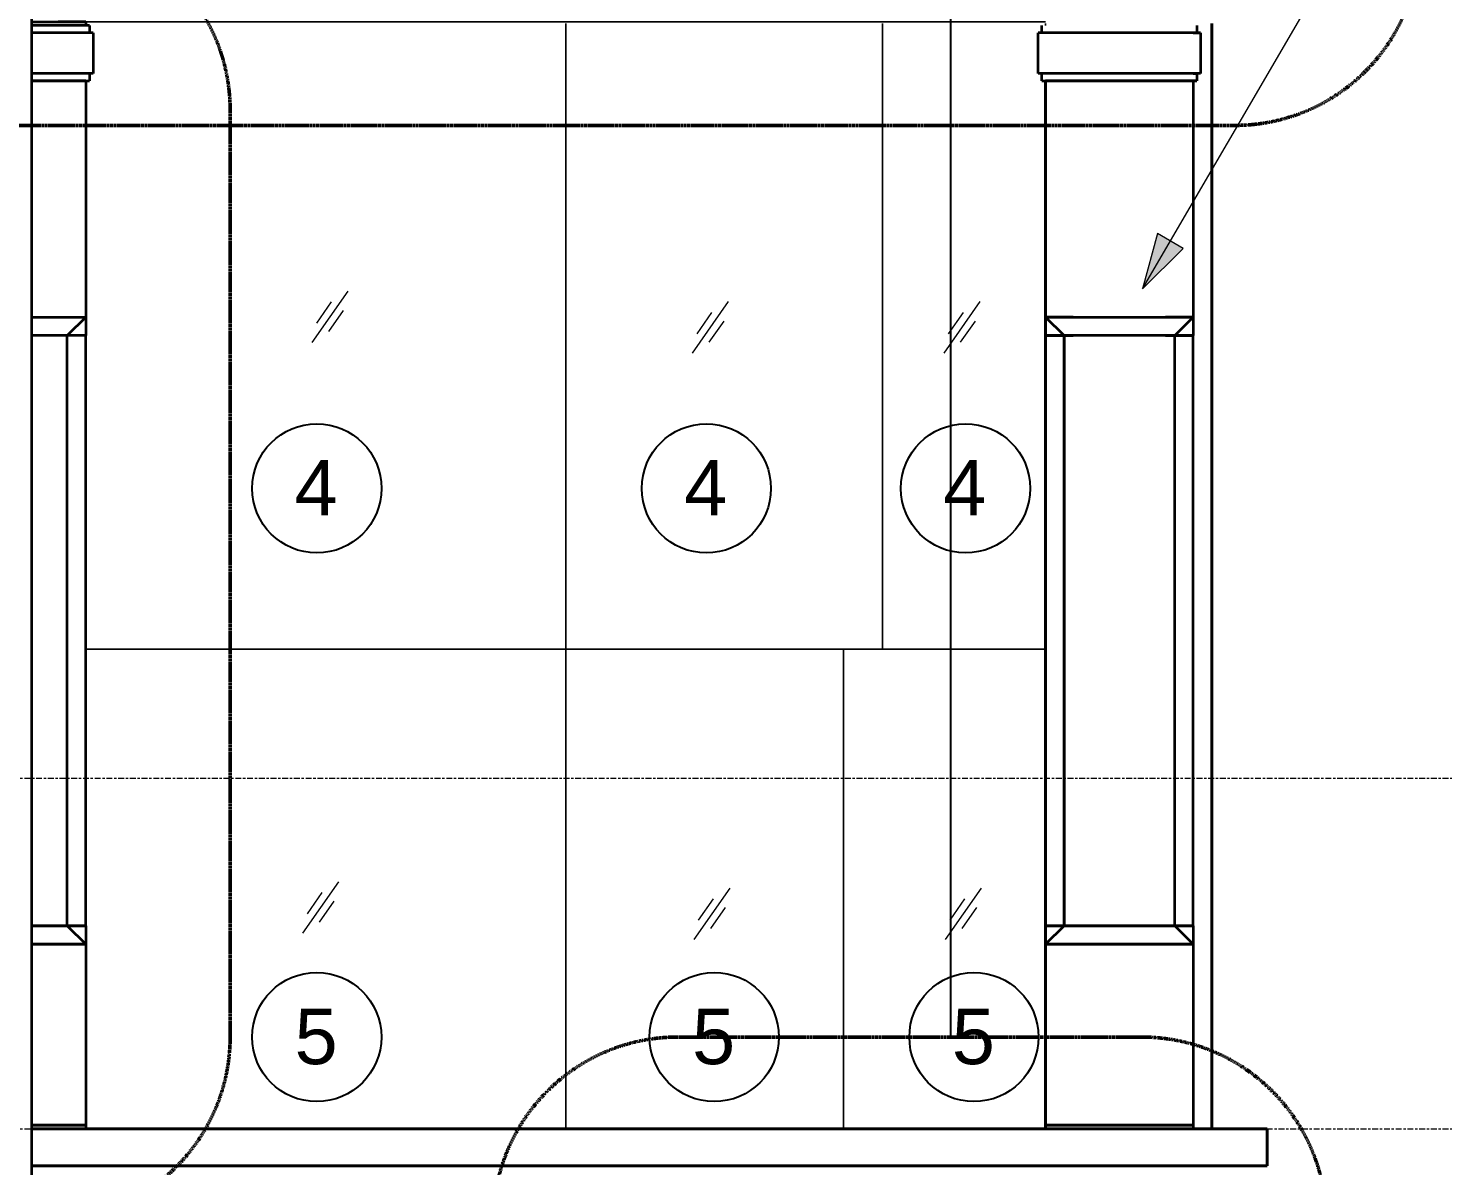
# Model space of a CAD drawing. Header units: millimetres. Extents: x 652554 to 1678317, y -308114 to 170803.
# Drawn here: x 750913 to 754745, y -98481 to -95399 of the extents above; entities that cross this region are included whole.
import ezdxf

# ---------------------------------------------------------------- set-up
doc = ezdxf.new("R2010")
doc.units = ezdxf.units.MM
doc.linetypes.add('Centre', pattern=[31.75, 6.35, -4.7625, 15.875, -4.7625])
doc.linetypes.add('DPA_Hidden 50', pattern=[3, 2, -1])
for name, color, linetype, lineweight in [('A-ANNO-IDEN', 7, 'Continuous', 25), ('A-ANNO-NOTE', 7, 'Continuous', 35), ('A-COLS-E', 7, 'Continuous', 35), ('A-DETL', 7, 'Continuous', 70), ('A-DETL-GENF', 7, 'Continuous', 35), ('A-FLOR-E', 7, 'Continuous', 35), ('A-FLOR-LEVL', 7, 'Continuous', 9), ('A-GENM', 7, 'Continuous', 9), ('A-GLAZ-CURT', 7, 'Continuous', 9), ('E-LITE-EQPM', 7, 'Continuous', 35), ('G-ANNO-TEXT', 7, 'Continuous', 9), ('I-WALL-E', 7, 'Continuous', 35), ('S-BEAM', 7, 'Continuous', 35), ('S-COLS-E', 7, 'Continuous', 35), ('WALL-E', 7, 'Continuous', 35)]:
    doc.layers.add(name, color=color, linetype=linetype, lineweight=lineweight)
doc.styles.add('Arial_2', font='arial.ttf', dxfattribs={"height": 3})

# ---------------------------------------------------------------- blocks, each defined once
blk = doc.blocks.new('PPL-C-AECM-1-PP19-SE-M3-0001_rvt-1-2241-01 ENTRANCE 2 ENLARGED ELEVATION 1')
at = {"layer": 'S-BEAM', "color": 7}
blk.add_line((-625797.4, 102450), (-625297.4, 102450), dxfattribs=at)
at = {"layer": 'S-COLS-E', "color": 7}
for p, q in [((-625397.4, 105545), (-625397.4, 102550)), ((-628593.7, 102450), (-628522.4, 102450)), ((-628522.4, 102450), (-628593.7, 102450)), ((-625797.4, 102450), (-625397.4, 102450)), ((-625397.4, 102450), (-625797.4, 102450)), ((-625797.4, 102450), (-625397.4, 102450)), ((-625397.4, 102450), (-625797.4, 102450)), ((-625797.4, 102450), (-625397.4, 102450)), ((-625397.4, 102450), (-625797.4, 102450)), ((-625797.4, 102450), (-625397.4, 102450)), ((-625397.4, 102450), (-625797.4, 102450)), ((-625797.4, 102450), (-625397.4, 102450)), ((-625397.4, 102450), (-625797.4, 102450)), ((-625797.4, 102450), (-625397.4, 102450)), ((-625397.4, 102450), (-625797.4, 102450)), ((-625772.4, 102450), (-625522.4, 102450)), ((-625522.4, 102450), (-625772.4, 102450)), ((-625547.4, 102450), (-625597.4, 102450))]:
    blk.add_line(p, q, dxfattribs=at)
at = {"layer": 'WALL-E', "color": 7}
for p, q in [((-628593.7, 102450), (-625797.4, 102450)), ((-625297.4, 102450), (-628593.7, 102450)), ((-625297.4, 102450), (-625797.4, 102450)), ((-625597.4, 102450), (-625797.4, 102450)), ((-625597.4, 102450), (-625797.4, 102450)), ((-625797.4, 102450), (-625597.4, 102450)), ((-625597.4, 102450), (-625797.4, 102450)), ((-625797.4, 102450), (-625597.4, 102450)), ((-625597.4, 102450), (-625797.4, 102450)), ((-625597.4, 102450), (-625797.4, 102450)), ((-625597.4, 102450), (-625797.4, 102450)), ((-625597.4, 102450), (-625797.4, 102450)), ((-625597.4, 102450), (-625797.4, 102450)), ((-625597.4, 102450), (-625797.4, 102450))]:
    blk.add_line(p, q, dxfattribs=at)
blk = doc.blocks.new('PPL_Escalator - STANDARD-13273484-2241-01 ENTRANCE 2 ENLARGED ELEVATION 1')
at = {"layer": 'A-GENM', "color": 7}
for p, q in [((-628879.4, 102550), (-628772.4, 102550)), ((-628879.4, 102550), (-628772.4, 102550)), ((-628879.4, 102550), (-628772.4, 102550)), ((-628879.4, 102550), (-628772.4, 102550)), ((-628522.4, 102550), (-627765.4, 102550)), ((-628522.4, 102550), (-627765.4, 102550)), ((-628522.4, 102550), (-627765.4, 102550)), ((-628522.4, 102550), (-627765.4, 102550))]:
    blk.add_line(p, q, dxfattribs=at)
blk = doc.blocks.new('DPA_GM_Tactile Tile Line Base - Decision Tactile-5722077-2241-01 ENTRANCE 2 ENLARGED ELEVATION 1')
at = {"layer": 'A-GENM', "color": 7}
blk.add_line((-625847.4, 102550), (-625847.4, 102552), dxfattribs=at)
blk.add_line((-625847.4, 102550), (-625847.4, 102552), dxfattribs=at)
blk = doc.blocks.new('System Panel - Entrance Glazed 12mm-15293697-2241-01 ENTRANCE 2 ENLARGED ELEVATION 1')
at = {"layer": 'A-GLAZ-CURT', "color": 7}
for p, q in [((-627147.4, 102550), (-627147.4, 103950)), ((-627147.4, 103950), (-627147.4, 102550)), ((-629633.9, 102550), (-628772.4, 102550)), ((-628772.4, 102550), (-629626.9, 102550)), ((-628522.4, 102550), (-627147.4, 102550)), ((-627147.4, 102550), (-628522.4, 102550))]:
    blk.add_line(p, q, dxfattribs=at)
blk = doc.blocks.new('System Panel - Entrance Glazed 12mm-14711632-2241-01 ENTRANCE 2 ENLARGED ELEVATION 1')
at = {"layer": 'A-GLAZ-CURT', "color": 7}
for p, q in [((-627147.4, 103950), (-627147.4, 102550)), ((-627147.4, 102550), (-627147.4, 103950)), ((-626394.6, 102550), (-626394.6, 103850)), ((-626394.6, 103850), (-626394.6, 102550)), ((-627147.4, 102550), (-626394.6, 102550)), ((-626394.6, 102550), (-627147.4, 102550))]:
    blk.add_line(p, q, dxfattribs=at)
blk = doc.blocks.new('System Panel - Entrance Glazed 12mm-14711797-2241-01 ENTRANCE 2 ENLARGED ELEVATION 1')
at = {"layer": 'A-GLAZ-CURT', "color": 7}
for p, q in [((-625847.4, 102550), (-625847.4, 103950)), ((-625847.4, 103950), (-625847.4, 102550)), ((-626394.6, 103850), (-626394.6, 102550)), ((-626394.6, 102550), (-626394.6, 103850)), ((-626394.6, 102550), (-625847.4, 102550)), ((-625847.4, 102550), (-626394.6, 102550))]:
    blk.add_line(p, q, dxfattribs=at)
blk = doc.blocks.new('DPA_Rectangular - 250 x 400 mm-V38-2241-01 ENTRANCE 2 ENLARGED ELEVATION 1')
at = {"layer": 'A-COLS-E', "color": 7}
for p, q in [((-625397.4, 105545), (-625397.4, 102550)), ((-625397.4, 102550), (-625397.4, 105545)), ((-625797.4, 103100), (-625797.4, 104700))]:
    blk.add_line(p, q, dxfattribs=at)
blk = doc.blocks.new('DPA_Rectangular - 250 x 400 mm-V41-2241-01 ENTRANCE 2 ENLARGED ELEVATION 1')
at = {"layer": 'A-COLS-E', "color": 7}
for p, q in [((-625397.4, 105545), (-625397.4, 102550)), ((-625397.4, 102550), (-625397.4, 105545))]:
    blk.add_line(p, q, dxfattribs=at)
blk = doc.blocks.new('DPA_Rectangular Tuscan Column - Rectangular Tuscan Column-11937931-2241-01 ENTRANCE 2 ENLARGED ELEVATION 1')
at = {"layer": 'A-COLS-E', "color": 7}
for p, q in [((-628857.4, 105520), (-628857.4, 105540)), ((-628695.3, 105540), (-628857.4, 105540)), ((-628847.4, 105550), (-628695.3, 105550)), ((-628772.4, 105550), (-628847.4, 105550)), ((-628847.4, 105540), (-628847.4, 105550)), ((-628695.3, 105540), (-628847.4, 105540)), ((-628593.7, 105550), (-628447.4, 105550)), ((-628437.4, 105540), (-628593.7, 105540)), ((-628447.4, 105540), (-628593.7, 105540)), ((-628447.4, 105550), (-628522.4, 105550)), ((-628447.4, 105550), (-628447.4, 105540)), ((-628437.4, 105540), (-628437.4, 105520)), ((-628867.4, 105410), (-628867.4, 105520)), ((-628695.3, 105520), (-628867.4, 105520)), ((-628695.3, 105520), (-628857.4, 105520)), ((-628427.4, 105520), (-628593.7, 105520)), ((-628437.4, 105520), (-628593.7, 105520)), ((-628427.4, 105520), (-628427.4, 105410)), ((-628695.3, 105410), (-628867.4, 105410)), ((-628857.4, 105390), (-628857.4, 105410)), ((-628695.3, 105410), (-628857.4, 105410)), ((-628437.4, 105410), (-628593.7, 105410)), ((-628427.4, 105410), (-628593.7, 105410)), ((-628437.4, 105410), (-628437.4, 105390)), ((-628857.4, 105390), (-628695.3, 105390)), ((-628847.4, 104750), (-628847.4, 105390)), ((-628695.3, 105390), (-628847.4, 105390)), ((-628593.7, 105390), (-628437.4, 105390)), ((-628447.4, 105390), (-628593.7, 105390)), ((-628447.4, 105390), (-628447.4, 104750)), ((-628847.4, 104750), (-628695.3, 104750)), ((-628797.4, 104700), (-628847.4, 104750)), ((-628847.4, 104750), (-628847.4, 104700)), ((-628847.4, 104750), (-628695.3, 104750)), ((-628593.7, 104750), (-628447.4, 104750)), ((-628593.7, 104750), (-628447.4, 104750)), ((-628447.4, 104750), (-628497.4, 104700)), ((-628447.4, 104750), (-628447.4, 104700)), ((-628847.4, 104700), (-628847.4, 103100)), ((-628797.4, 104700), (-628847.4, 104700)), ((-628797.4, 104700), (-628847.4, 104700)), ((-628797.4, 103100), (-628797.4, 104700)), ((-628695.3, 104700), (-628797.4, 104700)), ((-628695.3, 104700), (-628797.4, 104700)), ((-628497.4, 104700), (-628593.7, 104700)), ((-628497.4, 104700), (-628593.7, 104700)), ((-628497.4, 103100), (-628497.4, 104700)), ((-628447.4, 104700), (-628497.4, 104700)), ((-628447.4, 104700), (-628497.4, 104700)), ((-628447.4, 103100), (-628447.4, 104700)), ((-628797.4, 103100), (-628847.4, 103100)), ((-628847.4, 103100), (-628847.4, 103050)), ((-628847.4, 103050), (-628797.4, 103100)), ((-628847.4, 103100), (-628797.4, 103100)), ((-628695.3, 103100), (-628797.4, 103100)), ((-628797.4, 103100), (-628695.3, 103100)), ((-628497.4, 103100), (-628593.7, 103100)), ((-628593.7, 103100), (-628497.4, 103100)), ((-628447.4, 103100), (-628497.4, 103100)), ((-628497.4, 103100), (-628447.4, 103050)), ((-628497.4, 103100), (-628447.4, 103100)), ((-628447.4, 103100), (-628447.4, 103050)), ((-628847.4, 103050), (-628695.3, 103050)), ((-628847.4, 102560), (-628847.4, 103050)), ((-628695.3, 103050), (-628847.4, 103050)), ((-628593.7, 103050), (-628447.4, 103050)), ((-628447.4, 103050), (-628593.7, 103050)), ((-628447.4, 103050), (-628447.4, 102560)), ((-628847.4, 102560), (-628695.3, 102560)), ((-628847.4, 102550), (-628847.4, 102560)), ((-628695.3, 102560), (-628847.4, 102560)), ((-628847.4, 102550), (-628772.4, 102550)), ((-628695.3, 102550), (-628847.4, 102550)), ((-628593.7, 102560), (-628447.4, 102560)), ((-628447.4, 102560), (-628593.7, 102560)), ((-628447.4, 102550), (-628593.7, 102550)), ((-628522.4, 102550), (-628447.4, 102550)), ((-628447.4, 102560), (-628447.4, 102550))]:
    blk.add_line(p, q, dxfattribs=at)
blk = doc.blocks.new('System Panel - Entrance Glazed 12mm-14711633-2241-01 ENTRANCE 2 ENLARGED ELEVATION 1')
at = {"layer": 'A-GLAZ-CURT', "color": 7}
for p, q in [((-628772.4, 105550), (-629731.4, 105550)), ((-629731.4, 105550), (-628772.4, 105550)), ((-629731.4, 105545), (-629731.4, 103850)), ((-627147.4, 105550), (-628522.4, 105550)), ((-628522.4, 105550), (-627147.4, 105550)), ((-627147.4, 103850), (-627147.4, 105545)), ((-627147.4, 105545), (-627147.4, 103850)), ((-629731.4, 103850), (-628847.4, 103850)), ((-628847.4, 103850), (-629731.4, 103850)), ((-628447.4, 103850), (-627147.4, 103850)), ((-627147.4, 103850), (-628447.4, 103850))]:
    blk.add_line(p, q, dxfattribs=at)
blk = doc.blocks.new('System Panel - Entrance Glazed 12mm-14711634-2241-01 ENTRANCE 2 ENLARGED ELEVATION 1')
at = {"layer": 'A-GLAZ-CURT', "color": 7}
for p, q in [((-626289.4, 105550), (-627147.4, 105550)), ((-627147.4, 105550), (-626289.4, 105550)), ((-627147.4, 105545), (-627147.4, 103850)), ((-627147.4, 103850), (-627147.4, 105545)), ((-626289.4, 103850), (-626289.4, 105545)), ((-626289.4, 105545), (-626289.4, 103850)), ((-627147.4, 103850), (-626289.4, 103850)), ((-626289.4, 103850), (-627147.4, 103850))]:
    blk.add_line(p, q, dxfattribs=at)
blk = doc.blocks.new('System Panel - Entrance Glazed 12mm-11975547-2241-01 ENTRANCE 2 ENLARGED ELEVATION 1')
at = {"layer": 'A-GLAZ-CURT', "color": 7}
for p, q in [((-625847.4, 105550), (-626289.4, 105550)), ((-626289.4, 105550), (-625847.4, 105550)), ((-626289.4, 105545), (-626289.4, 103850)), ((-626289.4, 103850), (-626289.4, 105545)), ((-625847.4, 105540), (-625847.4, 105545)), ((-625847.4, 105545), (-625847.4, 105540)), ((-625847.4, 103850), (-625847.4, 105390)), ((-625847.4, 105390), (-625847.4, 103850)), ((-626289.4, 103850), (-625847.4, 103850)), ((-625847.4, 103850), (-626289.4, 103850))]:
    blk.add_line(p, q, dxfattribs=at)
blk = doc.blocks.new('ACM_L14 - LED Street Light Luminaire with Wide Light - PRA4-CB-8-17314108-2241-01 ENTRANCE 2 ENLARGED ELEVATION 1')
at = {"layer": 'E-LITE-EQPM', "color": 7}
blk.add_line((-628593.7, 101320), (-628593.7, 113220), dxfattribs=at)
blk = doc.blocks.new('DPA_AN_Callout - DPA_AN_Callout-15543813-2241-01 ENTRANCE 2 ENLARGED ELEVATION 1')
at = {"layer": 'A-DETL-GENF', "color": 7, "linetype": 'DPA_Hidden 50', "lineweight": 50}
blk.add_line((-625334.7, 105269.3), (-629818.7, 105269.3), dxfattribs=at)
blk.add_arc((-625334.7, 105769.3), 500, 270, 0, dxfattribs=at)
blk = doc.blocks.new('DPA_AN_Callout - DPA_AN_Callout-15542933-2241-01 ENTRANCE 2 ENLARGED ELEVATION 1')
at = {"layer": 'A-DETL-GENF', "color": 7, "linetype": 'DPA_Hidden 50', "lineweight": 50}
blk.add_line((-628056.3, 105310), (-628056.3, 102800), dxfattribs=at)
for centre, start, end in [((-628556.3, 105310), 0, 90), ((-628556.3, 102800), 270, 0)]:
    blk.add_arc(centre, 500, start, end, dxfattribs=at)
blk = doc.blocks.new('DPA_AN_Callout - DPA_AN_Callout-15543106-2241-01 ENTRANCE 2 ENLARGED ELEVATION 1')
at = {"layer": 'A-DETL-GENF', "color": 7, "lineweight": 25}
blk.add_line((-626104.3, 102798.7), (-626104.3, 107531.8), dxfattribs=at)
at = {"layer": 'A-DETL-GENF', "color": 7, "linetype": 'DPA_Hidden 50', "lineweight": 50}
blk.add_line((-626843.4, 102798.7), (-625587.1, 102798.7), dxfattribs=at)
for centre, start, end in [((-626843.4, 102298.7), 90, 180), ((-625587.1, 102298.7), 0, 90)]:
    blk.add_arc(centre, 500, start, end, dxfattribs=at)
blk = doc.blocks.new('DPA_TAG_Multi Tags_Specific - Exterior-18332815-2241-01 ENTRANCE 2 ENLARGED ELEVATION 1')
at = {"layer": 'A-ANNO-IDEN', "color": 7}
blk.add_circle((-633898.2, 114308.8), 175, dxfattribs=at)
blk = doc.blocks.new('DPA_TAG_Multi Tags_Specific _Manual_ - Exterior-18333653-2241-01 ENTRANCE 2 ENLARGED ELEVATION 1')
at = {"layer": 'A-ANNO-NOTE', "color": 7, "lineweight": 25}
blk.add_circle((-630837.7, 102778.6), 175, dxfattribs=at)
blk.add_circle((-630837.7, 102778.6), 175, dxfattribs=at)
blk.add_circle((-630837.7, 102778.6), 175, dxfattribs=at)
blk.add_circle((-630837.7, 102778.6), 175, dxfattribs=at)

msp = doc.modelspace()

# ---------------------------------------------------------------- hatches: boundary and pattern name
at = {"layer": 'G-ANNO-TEXT'}
msp.add_hatch(color=7, dxfattribs=at).paths.add_polyline_path([(753931.3391, -96104.6693), (754041.6821, -95995.3997), (753972.2641, -95954.8675)])

# ---------------------------------------------------------------- linework, layer by layer
at = {"layer": 'A-COLS-E', "color": 7}
for p, q in [((753659.175, -95411.019), (753659.175, -95391.019)), ((754079.175, -95391.019), (754079.175, -95411.019)), ((754079.175, -95391.019), (754079.175, -95411.019)), ((754119.175, -98381.019), (754119.175, -95386.019)), ((753649.175, -95521.019), (753649.175, -95411.019)), ((754089.175, -95411.019), (753649.175, -95411.019)), ((754079.175, -95411.019), (753659.175, -95411.019)), ((754079.175, -95411.019), (754069.175, -95411.019)), ((754069.175, -95411.019), (754089.175, -95411.019)), ((754089.175, -95411.019), (754089.175, -95521.019)), ((754089.175, -95411.019), (754089.175, -95521.019)), ((754089.175, -95521.019), (753649.175, -95521.019)), ((753659.175, -95541.019), (753659.175, -95521.019)), ((754079.175, -95521.019), (753659.175, -95521.019)), ((753659.175, -95541.019), (754079.175, -95541.019)), ((754069.175, -95541.019), (753669.175, -95541.019)), ((753669.175, -96181.019), (753669.175, -95541.019)), ((753669.175, -95541.019), (753669.175, -96181.019)), ((754089.175, -95521.019), (754069.175, -95521.019)), ((754069.175, -95521.019), (754079.175, -95521.019)), ((754079.175, -95541.019), (754069.175, -95541.019)), ((754069.175, -95541.019), (754069.175, -96181.019)), ((754069.175, -95541.019), (754069.175, -96181.019)), ((754079.175, -95521.019), (754079.175, -95541.019)), ((754079.175, -95521.019), (754079.175, -95541.019)), ((753719.175, -96231.019), (753669.175, -96181.019)), ((753669.175, -96181.019), (753669.175, -96231.019)), ((753669.175, -96181.019), (753669.175, -96231.019)), ((753669.175, -96181.019), (753719.175, -96231.019)), ((753744.1235, -96181.019), (753669.175, -96181.019)), ((753669.175, -96181.019), (754069.175, -96181.019)), ((753744.1235, -96181.019), (753669.175, -96181.019)), ((753669.175, -96181.019), (754069.175, -96181.019)), ((754069.175, -96181.019), (753994.175, -96181.019)), ((754069.175, -96181.019), (753994.175, -96181.019)), ((754069.175, -96181.019), (754019.175, -96231.019)), ((754069.175, -96181.019), (754019.175, -96231.019)), ((754069.175, -96181.019), (754069.175, -96231.019)), ((754069.175, -96181.019), (754069.175, -96231.019)), ((753719.175, -96231.019), (753669.175, -96231.019)), ((753669.175, -96231.019), (753719.175, -96231.019)), ((753669.175, -97831.019), (753669.175, -96231.019)), ((753669.175, -96231.019), (753669.175, -97831.019)), ((753719.175, -96231.019), (753669.175, -96231.019)), ((753669.175, -96231.019), (753719.175, -96231.019)), ((753719.175, -96231.019), (753744.1235, -96231.019)), ((754019.175, -96231.019), (753719.175, -96231.019)), ((753719.175, -97831.019), (753719.175, -96231.019)), ((753719.175, -97831.019), (753719.175, -96231.019)), ((754019.175, -96231.019), (753719.175, -96231.019)), ((753719.175, -96231.019), (753744.1235, -96231.019)), ((753994.175, -96231.019), (754019.175, -96231.019)), ((753994.175, -96231.019), (754019.175, -96231.019)), ((754019.175, -96231.019), (754069.175, -96231.019)), ((754069.175, -96231.019), (754019.175, -96231.019)), ((754019.175, -97831.019), (754019.175, -96231.019)), ((754019.175, -97831.019), (754019.175, -96231.019)), ((754069.175, -96231.019), (754019.175, -96231.019)), ((754019.175, -96231.019), (754069.175, -96231.019)), ((754069.175, -97831.019), (754069.175, -96231.019)), ((754069.175, -97831.019), (754069.175, -96231.019)), ((753669.175, -97831.019), (753669.175, -97881.019)), ((753669.175, -97881.019), (753719.175, -97831.019)), ((753669.175, -97831.019), (753719.175, -97831.019)), ((753669.175, -97831.019), (753669.175, -97881.019)), ((753719.175, -97831.019), (753669.175, -97881.019)), ((753719.175, -97831.019), (753669.175, -97831.019)), ((753669.175, -97831.019), (753719.175, -97831.019)), ((753719.175, -97831.019), (753669.175, -97831.019)), ((753744.1235, -97831.019), (753719.175, -97831.019)), ((753719.175, -97831.019), (754019.175, -97831.019)), ((753719.175, -97831.019), (753744.1235, -97831.019)), ((754019.175, -97831.019), (753719.175, -97831.019)), ((754019.175, -97831.019), (753994.175, -97831.019)), ((753994.175, -97831.019), (754019.175, -97831.019)), ((754019.175, -97831.019), (754069.175, -97881.019)), ((754069.175, -97831.019), (754019.175, -97831.019)), ((754019.175, -97831.019), (754069.175, -97881.019)), ((754019.175, -97831.019), (754069.175, -97831.019)), ((754019.175, -97831.019), (754069.175, -97831.019)), ((754069.175, -97831.019), (754019.175, -97831.019)), ((754069.175, -97831.019), (754069.175, -97881.019)), ((754069.175, -97831.019), (754069.175, -97881.019)), ((753669.175, -97881.019), (753744.1235, -97881.019)), ((754069.175, -97881.019), (753669.175, -97881.019)), ((753669.175, -97881.019), (754069.175, -97881.019)), ((753744.1235, -97881.019), (753669.175, -97881.019)), ((753669.175, -98371.019), (753669.175, -97881.019)), ((753669.175, -97881.019), (753669.175, -98371.019)), ((753994.175, -97881.019), (754069.175, -97881.019)), ((754069.175, -97881.019), (753994.175, -97881.019)), ((754069.175, -97881.019), (754069.175, -98371.019)), ((754069.175, -97881.019), (754069.175, -98371.019)), ((753669.175, -98371.019), (753744.1235, -98371.019)), ((754069.175, -98371.019), (753669.175, -98371.019)), ((753669.175, -98371.019), (754069.175, -98371.019)), ((753744.1235, -98371.019), (753669.175, -98371.019)), ((753669.175, -98381.019), (753669.175, -98371.019)), ((753669.175, -98371.019), (753669.175, -98381.019)), ((753669.175, -98381.019), (753744.1235, -98381.019)), ((754069.175, -98381.019), (753669.175, -98381.019)), ((753994.175, -98371.019), (754069.175, -98371.019)), ((754069.175, -98371.019), (753994.175, -98371.019)), ((753994.175, -98381.019), (754069.175, -98381.019)), ((754069.175, -98371.019), (754069.175, -98381.019)), ((754069.175, -98371.019), (754069.175, -98381.019)), ((754119.175, -98481.019), (753719.175, -98481.019)), ((753719.175, -98481.019), (754119.175, -98481.019))]:
    msp.add_line(p, q, dxfattribs=at)
at = {"layer": 'A-DETL', "color": 7, "lineweight": 9}
for p, q in [((751682.4314, -96250.0396), (751779.9394, -96110.7837)), ((751694.7272, -96197.6105), (751734.8776, -96140.2698)), ((751727.4933, -96220.5535), (751767.6436, -96163.2129)), ((752713.0858, -96278.6626), (752810.5938, -96139.4068)), ((752725.3816, -96226.2335), (752765.5319, -96168.8929)), ((753394.0406, -96278.6626), (753491.5486, -96139.4068)), ((753406.3364, -96226.2335), (753446.4867, -96168.8929)), ((752758.1476, -96249.1766), (752798.298, -96191.8359)), ((753439.1024, -96249.1766), (753479.2528, -96191.8359)), ((751657.1235, -97850.6469), (751754.6315, -97711.3911)), ((751669.4193, -97798.2178), (751709.5696, -97740.8771)), ((752717.0423, -97867.8207), (752814.5503, -97728.5649)), ((753397.9971, -97867.8207), (753495.5051, -97728.5649)), ((751702.1854, -97821.1608), (751742.3357, -97763.8202)), ((752729.3381, -97815.3916), (752769.4884, -97758.0509)), ((753410.2929, -97815.3916), (753450.4432, -97758.0509)), ((752762.1042, -97838.3347), (752802.2545, -97780.994)), ((753443.059, -97838.3347), (753483.2093, -97780.994))]:
    msp.add_line(p, q, dxfattribs=at)
at = {"layer": 'A-FLOR-E', "color": 7}
for p, q in [((750922.8263, -98381.019), (754269.175, -98381.019)), ((750994.175, -98381.019), (751751.1235, -98381.019)), ((753719.175, -98381.019), (750994.175, -98381.019)), ((752287.175, -98381.019), (753401.1235, -98381.019)), ((753669.175, -98381.019), (753719.1235, -98381.019)), ((753744.1235, -98381.019), (753719.175, -98381.019)), ((754269.175, -98381.019), (753994.175, -98381.019)), ((754269.175, -98481.019), (754269.175, -98381.019)), ((754269.175, -98381.019), (754269.175, -98481.019)), ((754269.175, -98481.019), (750922.8263, -98481.019)), ((750922.8263, -98481.019), (753719.175, -98481.019)), ((753719.175, -98481.019), (754269.175, -98481.019))]:
    msp.add_line(p, q, dxfattribs=at)
at = {"layer": 'A-FLOR-LEVL', "color": 7, "linetype": 'Centre'}
for p, q in [((741176.3131, -97431.019), (763874.9509, -97431.019)), ((741176.3131, -98381.019), (763167.6491, -98381.019))]:
    msp.add_line(p, q, dxfattribs=at)
at = {"layer": 'A-GENM', "color": 7}
for p, q in [((753669.175, -98381.019), (753669.175, -98154.9949)), ((753669.175, -98320.4323), (753669.175, -98155.3968)), ((753669.175, -98172.6998), (753669.175, -98317.0104)), ((753669.175, -98172.6998), (753669.175, -98335.463)), ((753669.175, -98317.0104), (753669.175, -98381.019)), ((753669.175, -98381.019), (753669.175, -98320.4323)), ((752287.175, -98381.019), (753401.1235, -98381.019)), ((752287.175, -98381.019), (753401.1235, -98381.019)), ((752287.175, -98381.019), (753401.1235, -98381.019)), ((752287.175, -98381.019), (753401.1235, -98381.019))]:
    msp.add_line(p, q, dxfattribs=at)
at = {"layer": 'G-ANNO-TEXT', "color": 7}
for p, q in [((753931.3391, -96104.6693), (755206.2345, -93921.2014)), ((753972.2641, -95954.8675), (753931.3391, -96104.6693)), ((754041.6821, -95995.3997), (753972.2641, -95954.8675)), ((753931.3391, -96104.6693), (754041.6821, -95995.3997))]:
    msp.add_line(p, q, dxfattribs=at)
at = {"layer": 'I-WALL-E', "color": 7}
for p, q in [((753669.175, -98381.019), (753669.175, -98081.019)), ((753669.175, -98081.019), (753669.175, -98381.019)), ((753719.1235, -98381.019), (753669.175, -98381.019))]:
    msp.add_line(p, q, dxfattribs=at)
at = {"layer": 'WALL-E', "color": 7}
for p, q in [((754119.175, -98381.019), (754119.175, -95386.019)), ((754119.175, -95386.019), (754119.175, -98381.019)), ((753669.175, -98381.019), (753669.175, -95541.019)), ((753669.175, -98081.019), (753669.175, -95541.019)), ((753669.175, -97381.019), (753669.175, -96031.019)), ((753669.175, -96031.019), (753669.175, -97381.019)), ((753669.175, -96031.019), (753669.175, -97381.019)), ((753669.175, -97381.019), (753669.175, -96031.019)), ((753719.175, -96231.019), (753719.175, -97831.019)), ((753669.175, -98081.019), (753669.175, -98381.019)), ((753669.175, -98381.019), (753719.175, -98381.019)), ((753719.175, -98381.019), (753669.175, -98381.019)), ((750922.8263, -98481.019), (753719.175, -98481.019)), ((754219.175, -98481.019), (750922.8263, -98481.019)), ((750922.8263, -98481.019), (751693.0124, -98481.019)), ((751693.0124, -98481.019), (750922.8263, -98481.019)), ((751693.0124, -98481.019), (752893.0124, -98481.019)), ((752893.0124, -98481.019), (751693.0124, -98481.019)), ((752893.0124, -98481.019), (753669.175, -98481.019)), ((753669.175, -98481.019), (752893.0124, -98481.019)), ((753919.175, -98481.019), (753719.175, -98481.019)), ((753719.175, -98481.019), (753919.175, -98481.019)), ((754219.1235, -98481.019), (753719.175, -98481.019)), ((753919.175, -98481.019), (753719.175, -98481.019)), ((753919.175, -98481.019), (753719.175, -98481.019)), ((753919.175, -98481.019), (753719.175, -98481.019)), ((753919.175, -98481.019), (753719.175, -98481.019)), ((753919.175, -98481.019), (753719.175, -98481.019)), ((753919.175, -98481.019), (753719.175, -98481.019)), ((753919.175, -98481.019), (753719.175, -98481.019)), ((754219.1235, -98481.019), (753919.175, -98481.019)), ((753919.175, -98481.019), (754219.1235, -98481.019)), ((754219.175, -98481.019), (754119.175, -98481.019)), ((754119.175, -98481.019), (754219.175, -98481.019))]:
    msp.add_line(p, q, dxfattribs=at)

# ---------------------------------------------------------------- block references
at = {"color": 7, "lineweight": 5}
msp.add_blockref('PPL-C-AECM-1-PP19-SE-M3-0001_rvt-1-2241-01 ENTRANCE 2 ENLARGED ELEVATION 1', (1379516.5465, -200931.019), dxfattribs=at)
at = {"layer": 'A-ANNO-IDEN', "color": 7}
for p in [(1385593.2599, -210954.2371), (1386648.4735, -210954.2371), (1387350.6495, -210954.2371)]:
    msp.add_blockref('DPA_TAG_Multi Tags_Specific - Exterior-18332815-2241-01 ENTRANCE 2 ENLARGED ELEVATION 1', p, dxfattribs=at)
at = {"layer": 'A-ANNO-NOTE', "color": 7, "lineweight": 25}
for p in [(1382532.5597, -200910.8813), (1383609.2297, -200910.8813), (1384312.8358, -200910.8813)]:
    msp.add_blockref('DPA_TAG_Multi Tags_Specific _Manual_ - Exterior-18333653-2241-01 ENTRANCE 2 ENLARGED ELEVATION 1', p, dxfattribs=at)
at = {"layer": 'A-COLS-E', "color": 7}
for name in ['DPA_Rectangular Tuscan Column - Rectangular Tuscan Column-11937931-2241-01 ENTRANCE 2 ENLARGED ELEVATION 1', 'DPA_Rectangular - 250 x 400 mm-V38-2241-01 ENTRANCE 2 ENLARGED ELEVATION 1', 'DPA_Rectangular - 250 x 400 mm-V41-2241-01 ENTRANCE 2 ENLARGED ELEVATION 1', 'DPA_Rectangular - 250 x 400 mm-V41-2241-01 ENTRANCE 2 ENLARGED ELEVATION 1', 'DPA_Rectangular - 250 x 400 mm-V41-2241-01 ENTRANCE 2 ENLARGED ELEVATION 1', 'DPA_Rectangular - 250 x 400 mm-V41-2241-01 ENTRANCE 2 ENLARGED ELEVATION 1']:
    msp.add_blockref(name, (1379516.5465, -200931.019), dxfattribs=at)
at = {"layer": 'A-DETL-GENF', "color": 7}
for name in ['DPA_AN_Callout - DPA_AN_Callout-15543813-2241-01 ENTRANCE 2 ENLARGED ELEVATION 1', 'DPA_AN_Callout - DPA_AN_Callout-15542933-2241-01 ENTRANCE 2 ENLARGED ELEVATION 1', 'DPA_AN_Callout - DPA_AN_Callout-15543106-2241-01 ENTRANCE 2 ENLARGED ELEVATION 1']:
    msp.add_blockref(name, (1379516.5465, -200931.019), dxfattribs=at)
at = {"layer": 'A-GENM', "color": 7}
for name in ['PPL_Escalator - STANDARD-13273484-2241-01 ENTRANCE 2 ENLARGED ELEVATION 1', 'DPA_GM_Tactile Tile Line Base - Decision Tactile-5722077-2241-01 ENTRANCE 2 ENLARGED ELEVATION 1']:
    msp.add_blockref(name, (1379516.5465, -200931.019), dxfattribs=at)
at = {"layer": 'A-GLAZ-CURT', "color": 7}
for name in ['System Panel - Entrance Glazed 12mm-14711633-2241-01 ENTRANCE 2 ENLARGED ELEVATION 1', 'System Panel - Entrance Glazed 12mm-14711634-2241-01 ENTRANCE 2 ENLARGED ELEVATION 1', 'System Panel - Entrance Glazed 12mm-11975547-2241-01 ENTRANCE 2 ENLARGED ELEVATION 1', 'System Panel - Entrance Glazed 12mm-15293697-2241-01 ENTRANCE 2 ENLARGED ELEVATION 1', 'System Panel - Entrance Glazed 12mm-14711632-2241-01 ENTRANCE 2 ENLARGED ELEVATION 1', 'System Panel - Entrance Glazed 12mm-14711797-2241-01 ENTRANCE 2 ENLARGED ELEVATION 1']:
    msp.add_blockref(name, (1379516.5465, -200931.019), dxfattribs=at)
at = {"layer": 'E-LITE-EQPM', "color": 7}
msp.add_blockref('ACM_L14 - LED Street Light Luminaire with Wide Light - PRA4-CB-8-17314108-2241-01 ENTRANCE 2 ENLARGED ELEVATION 1', (1379516.5465, -200931.019), dxfattribs=at)

# ---------------------------------------------------------------- texts
at = {"layer": 'A-ANNO-IDEN', "color": 7, "lineweight": 9, "char_height": 150, "width": 144.30375, "attachment_point": 1, "style": 'Arial_2'}
for insert in [(751634.7745, -96568.8499), (752689.9881, -96568.8499), (753392.1642, -96568.8499)]:
    msp.add_mtext('4', dxfattribs=dict(at, insert=insert))
at = {"layer": 'A-ANNO-NOTE', "color": 7, "lineweight": 9, "char_height": 150, "width": 144.30375, "attachment_point": 1, "style": 'Arial_2'}
for insert in [(751634.9748, -98055.8201), (752711.6447, -98055.8201), (753415.2509, -98055.8201)]:
    msp.add_mtext('5', dxfattribs=dict(at, insert=insert))

doc.saveas('drawing.dxf')
